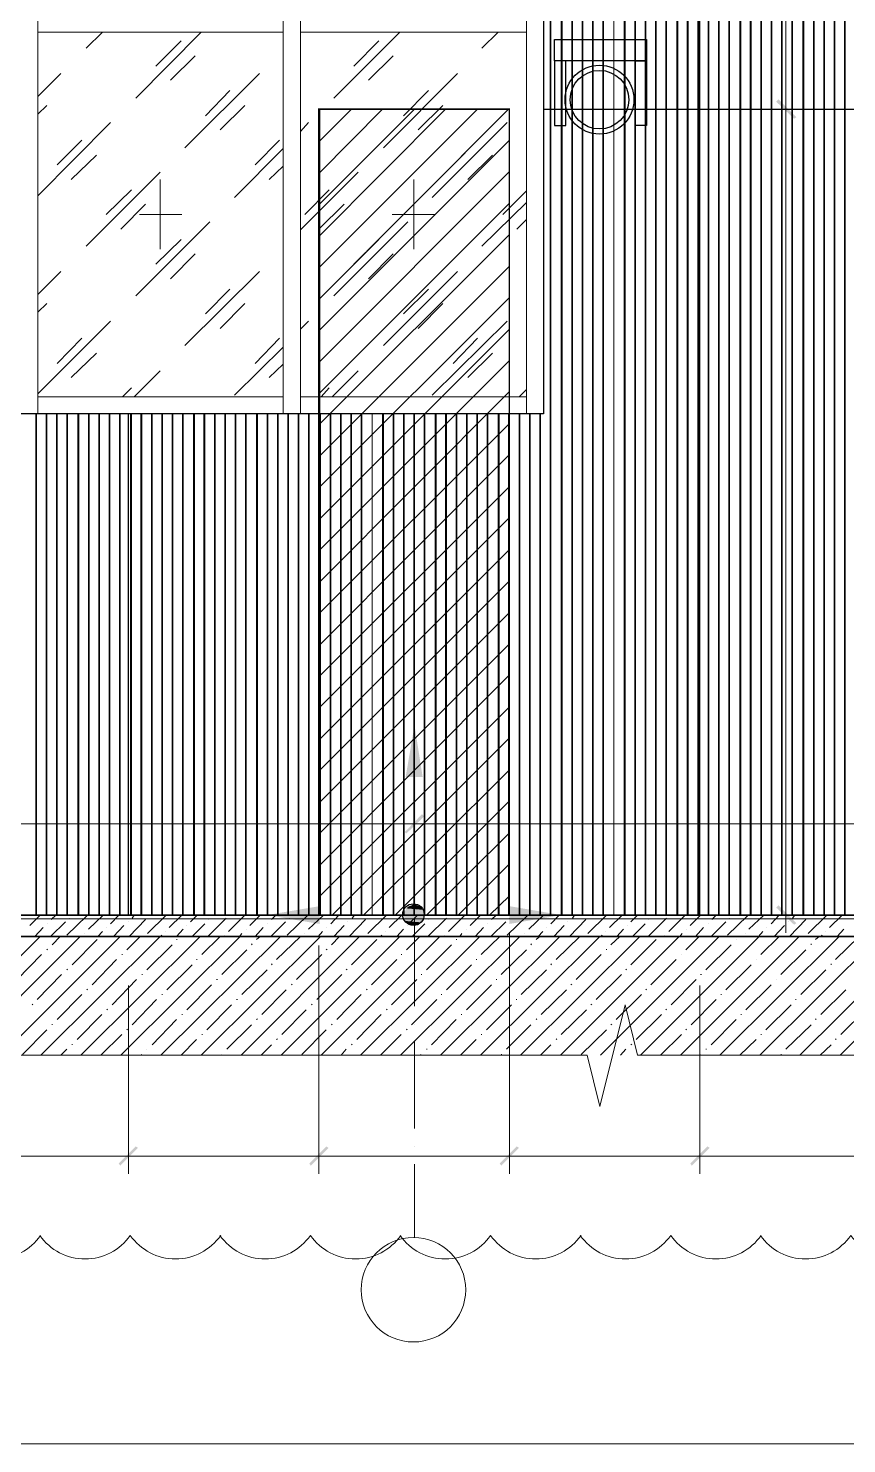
# Model space of a CAD drawing. Header units: millimetres. Extents: x -356862 to 418287, y 0 to 839748.
# Drawn here: x 377767 to 380157, y 758735 to 762868 of the extents above; entities that cross this region are included whole.
import ezdxf

# ---------------------------------------------------------------- set-up
doc = ezdxf.new("R2010")
doc.units = ezdxf.units.MM
doc.layers.add('PDF _Геометрия', color=7, linetype='Continuous', true_color=0xbababa)
doc.layers.add('PDF _Сплошная заливка', color=7, linetype='Continuous', true_color=0xf50000)

msp = doc.modelspace()

# ---------------------------------------------------------------- linework, layer by layer
at = {"layer": 'PDF _Геометрия', "color": 7, "lineweight": 18}
for points in [[(379979.9154, 762579.8779), (379979.9154, 764298.847)], [(379979.9154, 760226.579), (379979.9154, 762683.7955)], [(375396.7196, 760544.8264), (378945.0701, 760544.8264)], [(378843.3175, 760544.8264), (382391.668, 760544.8264)], [(379804.5546, 760278.5377), (380031.8742, 760278.5377)], [(378615.9979, 760189.7748), (378615.9979, 759522.9707), (378615.9979, 760072.8676)], [(378109.4, 759574.9295), (377451.2556, 759574.9295)], [(378665.7917, 759574.9295), (378007.6474, 759574.9295)], [(378564.0391, 759574.9295), (379222.1835, 759574.9295)], [(379120.4309, 759574.9295), (379778.5752, 759574.9295)], [(379676.8227, 759574.9295), (380334.967, 759574.9295)]]:
    msp.add_lwpolyline(points, dxfattribs=at)
at = {"layer": 'PDF _Геометрия', "color": 150, "lineweight": 30, "true_color": 0x0080ff}
for points in [[(382341.8742, 764249.0532), (382341.8742, 760278.5377), (375448.6783, 760278.5377), (375448.6783, 764249.0532)], [(379271.9773, 761742.0429), (376267.0288, 761742.0429), (376267.0288, 762908.9501), (379271.9773, 762908.9501)]]:
    msp.add_lwpolyline(points, close=True, dxfattribs=at)
at = {"layer": 'PDF _Геометрия', "color": 254, "lineweight": 5, "true_color": 0xdcdcdc}
for points in [[(379291.4618, 760278.5377), (379291.4618, 764249.0532)], [(379326.101, 760278.5377), (379326.101, 764249.0532)], [(379356.4103, 760278.5377), (379356.4103, 764249.0532)], [(379386.7196, 760278.5377), (379386.7196, 764249.0532)], [(379414.8639, 760278.5377), (379414.8639, 764249.0532)], [(379445.1732, 760278.5377), (379445.1732, 764249.0532)], [(379477.6474, 760278.5377), (379477.6474, 764249.0532)], [(379510.1216, 760278.5377), (379510.1216, 764249.0532)], [(379540.4309, 760278.5377), (379540.4309, 764249.0532)], [(379568.5752, 760278.5377), (379568.5752, 764249.0532)], [(379598.8845, 760278.5377), (379598.8845, 764249.0532)], [(379629.1938, 760278.5377), (379629.1938, 764249.0532)], [(379663.833, 760278.5377), (379663.833, 764249.0532)], [(379694.1422, 760278.5377), (379694.1422, 764249.0532)], [(379724.4515, 760278.5377), (379724.4515, 764249.0532)], [(379752.5959, 760278.5377), (379752.5959, 764249.0532)], [(379782.9051, 760278.5377), (379782.9051, 764249.0532)], [(379813.2144, 760278.5377), (379813.2144, 764249.0532)], [(379847.8536, 760278.5377), (379847.8536, 764249.0532)], [(379878.1629, 760278.5377), (379878.1629, 764249.0532)], [(379908.4721, 760278.5377), (379908.4721, 764249.0532)], [(379936.6165, 760278.5377), (379936.6165, 764249.0532)], [(379966.9257, 760278.5377), (379966.9257, 764249.0532)], [(379997.235, 760278.5377), (379997.235, 764249.0532)], [(380031.8742, 760278.5377), (380031.8742, 764249.0532)], [(380062.1835, 760278.5377), (380062.1835, 764249.0532)], [(380092.4928, 760278.5377), (380092.4928, 764249.0532)], [(380120.6371, 760278.5377), (380120.6371, 764249.0532)], [(380150.9464, 760278.5377), (380150.9464, 764249.0532)], [(377936.2041, 762809.3625), (377983.833, 762856.9913)], [(378081.2556, 762664.3109), (378271.7711, 762856.9913)], [(378659.2969, 762664.3109), (378851.9773, 762856.9913)], [(379092.2866, 762809.3625), (379139.9154, 762856.9913)], [(378139.7093, 762757.4037), (378213.3175, 762831.012)], [(378717.7505, 762757.4037), (378791.3587, 762831.012)], [(378183.0082, 762716.2697), (378254.4515, 762787.713)], [(378761.0495, 762716.2697), (378832.4928, 762787.713)], [(377795.4824, 762668.6408), (377862.5959, 762735.7542)], [(378224.1422, 762519.2594), (378442.802, 762735.7542)], [(378804.3484, 762519.2594), (379020.8433, 762735.7542)], [(378284.7608, 762612.3522), (378356.2041, 762685.9604)], [(378862.802, 762612.3522), (378936.4103, 762685.9604)], [(377795.4824, 762616.6821), (377821.4618, 762642.6614)], [(378328.0598, 762571.2181), (378399.5031, 762642.6614)], [(378906.101, 762571.2181), (378977.5443, 762642.6614)], [(377795.4824, 762378.5377), (378007.6474, 762592.8676)], [(378561.8742, 762566.8882), (378585.6886, 762592.8676)], [(378947.235, 762374.2078), (379165.8948, 762592.8676)], [(377851.7711, 762469.4656), (377923.2144, 762540.9089)], [(378429.8123, 762469.4656), (378501.2556, 762540.9089)], [(379007.8536, 762469.4656), (379079.2969, 762540.9089)], [(377892.9051, 762426.1666), (377966.5134, 762497.6099)], [(378369.1938, 762374.2078), (378512.0804, 762517.0944)], [(379051.1526, 762426.1666), (379122.5959, 762497.6099)], [(377936.2041, 762231.3212), (378152.6989, 762447.8161)], [(378470.9464, 762426.1666), (378512.0804, 762465.1357)], [(378561.8742, 762278.9501), (378730.7402, 762447.8161)], [(377994.6577, 762324.414), (378068.266, 762395.8573)], [(378152.6989, 762426.1666), (378152.6989, 762222.6614)], [(378574.8639, 762324.414), (378646.3072, 762395.8573)], [(378893.1113, 762426.1666), (378893.1113, 762222.6614)], [(379152.9051, 762324.414), (379222.1835, 762393.6924)], [(378037.9567, 762281.1151), (378109.4, 762354.7233)], [(378615.9979, 762281.1151), (378689.6062, 762354.7233)], [(379092.2866, 762231.3212), (379222.1835, 762359.0532)], [(378215.4824, 762324.414), (378092.0804, 762324.414)], [(378953.7299, 762324.414), (378830.3278, 762324.414)], [(378081.2556, 762086.2697), (378297.7505, 762302.7645)], [(378659.2969, 762086.2697), (378875.7917, 762302.7645)], [(379194.0391, 762281.1151), (379222.1835, 762309.2594)], [(378139.7093, 762179.3625), (378213.3175, 762250.8058)], [(378717.7505, 762179.3625), (378791.3587, 762250.8058)], [(378183.0082, 762136.0635), (378254.4515, 762209.6718)], [(378761.0495, 762136.0635), (378832.4928, 762209.6718)], [(377795.4824, 762090.5996), (377862.5959, 762157.713)], [(378224.1422, 761941.2181), (378442.802, 762157.713)], [(378804.3484, 761941.2181), (379020.8433, 762157.713)], [(378284.7608, 762034.3109), (378356.2041, 762105.7542)], [(378862.802, 762034.3109), (378936.4103, 762105.7542)], [(377795.4824, 762038.6408), (377821.4618, 762064.6202)], [(378328.0598, 761991.012), (378399.5031, 762064.6202)], [(378906.101, 761991.012), (378977.5443, 762064.6202)], [(377795.4824, 761800.4965), (378007.6474, 762012.6614)], [(378561.8742, 761988.847), (378585.6886, 762012.6614)], [(378947.235, 761796.1666), (379165.8948, 762012.6614)], [(377851.7711, 761889.2594), (377923.2144, 761962.8676)], [(378429.8123, 761889.2594), (378501.2556, 761962.8676)], [(379007.8536, 761889.2594), (379079.2969, 761962.8676)], [(377892.9051, 761848.1254), (377966.5134, 761919.5687)], [(378369.1938, 761796.1666), (378512.0804, 761936.8882)], [(379051.1526, 761848.1254), (379122.5959, 761919.5687)], [(378076.9257, 761791.8367), (378152.6989, 761867.6099)], [(378470.9464, 761848.1254), (378512.0804, 761887.0944)], [(378654.967, 761791.8367), (378730.7402, 761867.6099)], [(378042.2866, 761791.8367), (378068.266, 761817.8161)], [(378622.4928, 761791.8367), (378646.3072, 761817.8161)], [(379200.534, 761791.8367), (379222.1835, 761813.4862)], [(377791.1526, 760278.5377), (377791.1526, 761742.0429)], [(377819.2969, 760278.5377), (377819.2969, 761742.0429)], [(377849.6062, 760278.5377), (377849.6062, 761742.0429)], [(377879.9154, 760278.5377), (377879.9154, 761742.0429)], [(377914.5546, 760278.5377), (377914.5546, 761742.0429)], [(377944.8639, 760278.5377), (377944.8639, 761742.0429)], [(377975.1732, 760278.5377), (377975.1732, 761742.0429)], [(378003.3175, 760278.5377), (378003.3175, 761742.0429)], [(378033.6268, 760278.5377), (378033.6268, 761742.0429)], [(378068.266, 760278.5377), (378068.266, 761742.0429)], [(378098.5752, 760278.5377), (378098.5752, 761742.0429)], [(378128.8845, 760278.5377), (378128.8845, 761742.0429)], [(378157.0288, 760278.5377), (378157.0288, 761742.0429)], [(378187.3381, 760278.5377), (378187.3381, 761742.0429)], [(378217.6474, 760278.5377), (378217.6474, 761742.0429)], [(378252.2866, 760278.5377), (378252.2866, 761742.0429)], [(378282.5959, 760278.5377), (378282.5959, 761742.0429)], [(378312.9051, 760278.5377), (378312.9051, 761742.0429)], [(378341.0495, 760278.5377), (378341.0495, 761742.0429)], [(378371.3587, 760278.5377), (378371.3587, 761742.0429)], [(378401.668, 760278.5377), (378401.668, 761742.0429)], [(378436.3072, 760278.5377), (378436.3072, 761742.0429)], [(378466.6165, 760278.5377), (378466.6165, 761742.0429)], [(378496.9257, 760278.5377), (378496.9257, 761742.0429)], [(378525.0701, 760278.5377), (378525.0701, 761742.0429)], [(378555.3794, 760278.5377), (378555.3794, 761742.0429)], [(378585.6886, 760278.5377), (378585.6886, 761742.0429)], [(378620.3278, 760278.5377), (378620.3278, 761742.0429)], [(378650.6371, 760278.5377), (378650.6371, 761742.0429)], [(378680.9464, 760278.5377), (378680.9464, 761742.0429)], [(378709.0907, 760278.5377), (378709.0907, 761742.0429)], [(378739.4, 760278.5377), (378739.4, 761742.0429)], [(378771.8742, 760278.5377), (378771.8742, 761742.0429)], [(378804.3484, 760278.5377), (378804.3484, 761742.0429)], [(378834.6577, 760278.5377), (378834.6577, 761742.0429)], [(378862.802, 760278.5377), (378862.802, 761742.0429)], [(378893.1113, 760278.5377), (378893.1113, 761742.0429)], [(378923.4206, 760278.5377), (378923.4206, 761742.0429)], [(378958.0598, 760278.5377), (378958.0598, 761742.0429)], [(378988.369, 760278.5377), (378988.369, 761742.0429)], [(379018.6783, 760278.5377), (379018.6783, 761742.0429)], [(379046.8227, 760278.5377), (379046.8227, 761742.0429)], [(379077.1319, 760278.5377), (379077.1319, 761742.0429)], [(379107.4412, 760278.5377), (379107.4412, 761742.0429)], [(379142.0804, 760278.5377), (379142.0804, 761742.0429)], [(379172.3897, 760278.5377), (379172.3897, 761742.0429)], [(379202.6989, 760278.5377), (379202.6989, 761742.0429)], [(379230.8433, 760278.5377), (379230.8433, 761742.0429)], [(379261.1526, 760278.5377), (379261.1526, 761742.0429)]]:
    msp.add_lwpolyline(points, dxfattribs=at)
for points in [[(379293.6268, 764249.0532), (379293.6268, 760278.5377)], [(379323.9361, 764249.0532), (379323.9361, 760278.5377)], [(379354.2453, 764249.0532), (379354.2453, 760278.5377)], [(379384.5546, 764249.0532), (379384.5546, 760278.5377)], [(379417.0288, 764249.0532), (379417.0288, 760278.5377)], [(379447.3381, 764249.0532), (379447.3381, 760278.5377)], [(379477.6474, 764249.0532), (379477.6474, 760278.5377)], [(379507.9567, 764249.0532), (379507.9567, 760278.5377)], [(379538.266, 764249.0532), (379538.266, 760278.5377)], [(379570.7402, 764249.0532), (379570.7402, 760278.5377)], [(379601.0495, 764249.0532), (379601.0495, 760278.5377)], [(379631.3587, 764249.0532), (379631.3587, 760278.5377)], [(379661.668, 764249.0532), (379661.668, 760278.5377)], [(379691.9773, 764249.0532), (379691.9773, 760278.5377)], [(379722.2866, 764249.0532), (379722.2866, 760278.5377)], [(379754.7608, 764249.0532), (379754.7608, 760278.5377)], [(379785.0701, 764249.0532), (379785.0701, 760278.5377)], [(379815.3794, 764249.0532), (379815.3794, 760278.5377)], [(379845.6886, 764249.0532), (379845.6886, 760278.5377)], [(379875.9979, 764249.0532), (379875.9979, 760278.5377)], [(379906.3072, 764249.0532), (379906.3072, 760278.5377)], [(379938.7814, 764249.0532), (379938.7814, 760278.5377)], [(379969.0907, 764249.0532), (379969.0907, 760278.5377)], [(379999.4, 764249.0532), (379999.4, 760278.5377)], [(380029.7093, 764249.0532), (380029.7093, 760278.5377)], [(380060.0185, 764249.0532), (380060.0185, 760278.5377)], [(380090.3278, 764249.0532), (380090.3278, 760278.5377)], [(380122.802, 764249.0532), (380122.802, 760278.5377)], [(380153.1113, 764249.0532), (380153.1113, 760278.5377)], [(377788.9876, 761742.0429), (377788.9876, 760278.5377)], [(377821.4618, 761742.0429), (377821.4618, 760278.5377)], [(377851.7711, 761742.0429), (377851.7711, 760278.5377)], [(377882.0804, 761742.0429), (377882.0804, 760278.5377)], [(377912.3897, 761742.0429), (377912.3897, 760278.5377)], [(377942.6989, 761742.0429), (377942.6989, 760278.5377)], [(377973.0082, 761742.0429), (377973.0082, 760278.5377)], [(378005.4824, 761742.0429), (378005.4824, 760278.5377)], [(378035.7917, 761742.0429), (378035.7917, 760278.5377)], [(378066.101, 761742.0429), (378066.101, 760278.5377)], [(378096.4103, 761742.0429), (378096.4103, 760278.5377)], [(378126.7196, 761742.0429), (378126.7196, 760278.5377)], [(378159.1938, 761742.0429), (378159.1938, 760278.5377)], [(378189.5031, 761742.0429), (378189.5031, 760278.5377)], [(378219.8123, 761742.0429), (378219.8123, 760278.5377)], [(378250.1216, 761742.0429), (378250.1216, 760278.5377)], [(378280.4309, 761742.0429), (378280.4309, 760278.5377)], [(378310.7402, 761742.0429), (378310.7402, 760278.5377)], [(378343.2144, 761742.0429), (378343.2144, 760278.5377)], [(378373.5237, 761742.0429), (378373.5237, 760278.5377)], [(378403.833, 761742.0429), (378403.833, 760278.5377)], [(378434.1422, 761742.0429), (378434.1422, 760278.5377)], [(378464.4515, 761742.0429), (378464.4515, 760278.5377)], [(378494.7608, 761742.0429), (378494.7608, 760278.5377)], [(378527.235, 761742.0429), (378527.235, 760278.5377)], [(378557.5443, 761742.0429), (378557.5443, 760278.5377)], [(378587.8536, 761742.0429), (378587.8536, 760278.5377)], [(378618.1629, 761742.0429), (378618.1629, 760278.5377)], [(378648.4721, 761742.0429), (378648.4721, 760278.5377)], [(378678.7814, 761742.0429), (378678.7814, 760278.5377)], [(378711.2556, 761742.0429), (378711.2556, 760278.5377)], [(378741.5649, 761742.0429), (378741.5649, 760278.5377)], [(378771.8742, 761742.0429), (378771.8742, 760278.5377)], [(378802.1835, 761742.0429), (378802.1835, 760278.5377)], [(378832.4928, 761742.0429), (378832.4928, 760278.5377)], [(378864.967, 761742.0429), (378864.967, 760278.5377)], [(378895.2763, 761742.0429), (378895.2763, 760278.5377)], [(378925.5855, 761742.0429), (378925.5855, 760278.5377)], [(378955.8948, 761742.0429), (378955.8948, 760278.5377)], [(378986.2041, 761742.0429), (378986.2041, 760278.5377)], [(379016.5134, 761742.0429), (379016.5134, 760278.5377)], [(379048.9876, 761742.0429), (379048.9876, 760278.5377)], [(379079.2969, 761742.0429), (379079.2969, 760278.5377)], [(379109.6062, 761742.0429), (379109.6062, 760278.5377)], [(379139.9154, 761742.0429), (379139.9154, 760278.5377)], [(379170.2247, 761742.0429), (379170.2247, 760278.5377)], [(379200.534, 761742.0429), (379200.534, 760278.5377)], [(379233.0082, 761742.0429), (379233.0082, 760278.5377)], [(379263.3175, 761742.0429), (379263.3175, 760278.5377)]]:
    msp.add_lwpolyline(points, close=True, dxfattribs=at)
at = {"layer": 'PDF _Геометрия', "color": 150, "lineweight": 30, "true_color": 0x0080ff}
for points in [[(379728.7814, 760278.5377), (379728.7814, 764249.0532)], [(379271.9773, 762631.8367), (382341.8742, 762631.8367)], [(378059.6062, 760278.5377), (378059.6062, 761742.0429)], [(378895.2763, 760278.5377), (382341.8742, 760278.5377)]]:
    msp.add_lwpolyline(points, dxfattribs=at)
at = {"layer": 'PDF _Геометрия', "color": 7, "lineweight": 9}
for points in [[(377795.4824, 761742.0429), (377743.5237, 761742.0429), (377743.5237, 762908.9501), (377795.4824, 762908.9501)], [(377795.4824, 762856.9913), (377795.4824, 762908.9501), (378512.0804, 762908.9501), (378512.0804, 762856.9913)], [(378561.8742, 761742.0429), (378512.0804, 761742.0429), (378512.0804, 762908.9501), (378561.8742, 762908.9501)], [(378561.8742, 762856.9913), (378561.8742, 762908.9501), (379222.1835, 762908.9501), (379222.1835, 762856.9913)], [(379271.9773, 761742.0429), (379222.1835, 761742.0429), (379222.1835, 762908.9501), (379271.9773, 762908.9501)], [(377795.4824, 761742.0429), (377795.4824, 761791.8367), (378512.0804, 761791.8367), (378512.0804, 761742.0429)], [(378561.8742, 761742.0429), (378561.8742, 761791.8367), (379222.1835, 761791.8367), (379222.1835, 761742.0429)], [(374496.101, 760278.5377), (382270.4309, 760278.5377), (382270.4309, 760267.713), (374496.101, 760267.713)]]:
    msp.add_lwpolyline(points, close=True, dxfattribs=at)
at = {"layer": 'PDF _Геометрия', "color": 252, "lineweight": 25, "true_color": 0x989898}
for points in [[(379572.9051, 762772.5584), (379572.9051, 762584.2078), (379540.4309, 762584.2078), (379540.4309, 762772.5584), (379572.9051, 762772.5584), (379304.4515, 762772.5584), (379304.4515, 762835.3419), (379572.9051, 762835.3419)], [(379336.9257, 762772.5584), (379304.4515, 762772.5584), (379304.4515, 762584.2078), (379336.9257, 762584.2078)]]:
    msp.add_lwpolyline(points, close=True, dxfattribs=at)
at = {"layer": 'PDF _Геометрия', "color": 1, "lineweight": 0, "true_color": 0xf50000}
msp.add_lwpolyline([(378617.0804, 762631.8367, 6.4948, 6.4948, 0), (378617.0804, 760278.5377, 4.3299, 4.3299, 0), (379172.3897, 760278.5377, 4.3299, 4.3299, 0), (379172.3897, 762631.8367, 4.3299, 4.3299, 0)], format="xyseb", close=True, dxfattribs=at)
at = {"layer": 'PDF _Геометрия', "color": 1, "lineweight": 9, "true_color": 0xf50000}
for points in [[(379170.2247, 762631.8367), (378618.1629, 762077.6099)], [(379079.2969, 762631.8367), (378618.1629, 762170.7027)], [(378986.2041, 762631.8367), (378618.1629, 762261.6305)], [(378895.2763, 762631.8367), (378618.1629, 762354.7233)], [(378802.1835, 762631.8367), (378618.1629, 762445.6511)], [(378711.2556, 762631.8367), (378618.1629, 762538.7439)], [(378620.3278, 762631.8367), (378618.1629, 762629.6718)], [(379172.3897, 762540.9089), (378618.1629, 761986.6821)], [(379172.3897, 762449.981), (378618.1629, 761893.5893)], [(379172.3897, 762356.8882), (378618.1629, 761802.6614)], [(379172.3897, 762265.9604), (378618.1629, 761711.7336)], [(379172.3897, 762172.8676), (378618.1629, 761618.6408)], [(379172.3897, 762081.9398), (378618.1629, 761527.713)], [(379172.3897, 761988.847), (378618.1629, 761434.6202)], [(379172.3897, 761897.9192), (378618.1629, 761343.6924)], [(379172.3897, 761806.9913), (378618.1629, 761250.5996)], [(379172.3897, 761713.8986), (378618.1629, 761159.6718)], [(379172.3897, 761622.9707), (378618.1629, 761066.579)], [(379172.3897, 761529.8779), (378618.1629, 760975.6511)], [(379172.3897, 761438.9501), (378618.1629, 760884.7233)], [(379172.3897, 761345.8573), (378618.1629, 760791.6305)], [(379172.3897, 761254.9295), (378618.1629, 760700.7027)], [(379172.3897, 761161.8367), (378618.1629, 760607.6099)], [(379172.3897, 761070.9089), (378618.1629, 760516.6821)], [(379172.3897, 760979.981), (378618.1629, 760423.5893)], [(379172.3897, 760886.8882), (378618.1629, 760332.6614)], [(379172.3897, 760795.9604), (378654.967, 760278.5377)], [(379172.3897, 760702.8676), (378745.8948, 760278.5377)], [(379172.3897, 760611.9398), (378838.9876, 760278.5377)], [(379172.3897, 760518.847), (378929.9154, 760278.5377)], [(379172.3897, 760427.9192), (379023.0082, 760278.5377)], [(379172.3897, 760334.8264), (379113.9361, 760278.5377)]]:
    msp.add_lwpolyline(points, dxfattribs=at)
at = {"layer": 'PDF _Геометрия', "color": 150, "lineweight": 18, "true_color": 0x0080ff}
for points in [[(378615.9979, 760278.5377), (378615.9979, 761742.0429)], [(379172.3897, 760278.5377), (379172.3897, 761742.0429)]]:
    msp.add_lwpolyline(points, dxfattribs=at)
at = {"layer": 'PDF _Геометрия', "color": 251, "lineweight": 20, "true_color": 0x545454}
msp.add_lwpolyline([(377407.9567, 761716.0635), (377407.9567, 761690.0841), (377403.6268, 758734.9295), (377498.8845, 758734.9295), (381540.8433, 758734.9295)], dxfattribs=at)
at = {"layer": 'PDF _Геометрия', "color": 7, "lineweight": 18}
for points in [[(378895.2763, 760594.6202), (378895.2763, 760328.3315)], [(379172.3897, 759522.9707), (379172.3897, 760228.7439)], [(378059.6062, 759522.9707), (378059.6062, 760072.8676)], [(379728.7814, 759522.9707), (379728.7814, 760072.8676)]]:
    msp.add_lwpolyline(points, close=True, dxfattribs=at)
at = {"layer": 'PDF _Геометрия', "color": 7, "lineweight": 9}
for points in [[(378895.2763, 760369.4656), (378895.2763, 760585.9604)], [(378895.2763, 760319.6718), (378895.2763, 760319.6718)], [(380735.4824, 760278.5377), (375520.1216, 760278.5377), (372963.3175, 760278.5377), (372502.1835, 760278.5377), (372963.3175, 760278.5377), (372502.1835, 760278.5377), (372963.3175, 760278.5377), (372502.1835, 760278.5377), (372963.3175, 760278.5377), (381553.833, 760278.5377)], [(378895.2763, 760012.2491), (378895.2763, 760267.713)], [(378895.2763, 759960.2903), (378895.2763, 759960.2903)], [(378895.2763, 759655.0326), (378895.2763, 759910.4965)], [(378895.2763, 759603.0738), (378895.2763, 759603.0738)], [(378895.2763, 759336.7852), (378895.2763, 759551.1151)]]:
    msp.add_lwpolyline(points, dxfattribs=at)
at = {"layer": 'PDF _Геометрия', "color": 7, "lineweight": 30}
for points in [[(372502.1835, 760278.5377), (387005.1732, 760278.5377), (386310.2247, 760278.5377), (386310.2247, 760196.2697), (387005.1732, 760196.2697), (386258.266, 760196.2697), (386258.266, 759951.6305)], [(386002.802, 760124.8264), (382270.4309, 760124.8264), (382270.4309, 760064.2078), (386258.266, 760064.2078), (382270.4309, 760064.2078), (382270.4309, 759869.3625), (382270.4309, 760215.7542), (374496.101, 760215.7542), (374496.101, 759869.3625), (374496.101, 760064.2078), (372502.1835, 760064.2078), (372502.1835, 759869.3625)]]:
    msp.add_lwpolyline(points, dxfattribs=at)
msp.add_lwpolyline([(382270.4309, 760278.5377), (374496.101, 760278.5377), (374496.101, 760215.7542), (382270.4309, 760215.7542)], close=True, dxfattribs=at)
at = {"layer": 'PDF _Геометрия', "lineweight": 9}
for points in [[(377771.668, 760248.2285), (377801.9773, 760278.5377)], [(377823.6268, 760252.5584), (377823.6268, 760252.5584)], [(377832.2866, 760215.7542), (377875.5855, 760259.0532)], [(377834.4515, 760265.548), (377847.4412, 760278.5377)], [(377879.9154, 760220.0841), (377938.369, 760276.3728)], [(377886.4103, 760269.8779), (377886.4103, 760269.8779)], [(377942.6989, 760237.4037), (377985.9979, 760278.5377)], [(378007.6474, 760252.5584), (378031.4618, 760278.5377)], [(378016.3072, 760215.7542), (378046.6165, 760248.2285)], [(378059.6062, 760259.0532), (378059.6062, 760259.0532)], [(378061.7711, 760215.7542), (378109.4, 760265.548)], [(378070.4309, 760269.8779), (378076.9257, 760278.5377)], [(378115.8948, 760224.414), (378170.0185, 760278.5377)], [(378122.3897, 760276.3728), (378122.3897, 760276.3728)], [(378178.6783, 760241.7336), (378215.4824, 760278.5377)], [(378230.6371, 760248.2285), (378230.6371, 760248.2285)], [(378241.4618, 760259.0532), (378260.9464, 760278.5377)], [(378245.7917, 760215.7542), (378282.5959, 760252.5584)], [(378291.2556, 760215.7542), (378345.3794, 760269.8779)], [(378293.4206, 760265.548), (378293.4206, 760265.548)], [(378306.4103, 760276.3728), (378306.4103, 760278.5377)], [(378351.8742, 760230.9089), (378399.5031, 760278.5377)], [(378414.6577, 760248.2285), (378444.967, 760278.5377)], [(378466.6165, 760252.5584), (378466.6165, 760252.5584)], [(378475.2763, 760215.7542), (378518.5752, 760259.0532)], [(378477.4412, 760265.548), (378490.4309, 760278.5377)], [(378522.9051, 760220.0841), (378581.3587, 760276.3728)], [(378529.4, 760269.8779), (378529.4, 760269.8779)], [(378585.6886, 760237.4037), (378628.9876, 760278.5377)], [(378650.6371, 760252.5584), (378674.4515, 760278.5377)], [(378659.2969, 760215.7542), (378689.6062, 760248.2285)], [(378700.4309, 760259.0532), (378700.4309, 760259.0532)], [(378704.7608, 760215.7542), (378752.3897, 760265.548)], [(378713.4206, 760269.8779), (378719.9154, 760278.5377)], [(378758.8845, 760224.414), (378813.0082, 760278.5377)], [(378765.3794, 760276.3728), (378765.3794, 760276.3728)], [(378821.668, 760241.7336), (378858.4721, 760278.5377)], [(378873.6268, 760248.2285), (378873.6268, 760248.2285)], [(378884.4515, 760259.0532), (378903.9361, 760278.5377)], [(378888.7814, 760215.7542), (378925.5855, 760252.5584)], [(378934.2453, 760215.7542), (378988.369, 760269.8779)], [(378936.4103, 760265.548), (378936.4103, 760265.548)], [(378949.4, 760276.3728), (378949.4, 760278.5377)], [(378994.8639, 760230.9089), (379042.4928, 760278.5377)], [(379057.6474, 760248.2285), (379087.9567, 760278.5377)], [(379109.6062, 760252.5584), (379109.6062, 760252.5584)], [(379118.266, 760215.7542), (379161.5649, 760259.0532)], [(379120.4309, 760265.548), (379133.4206, 760278.5377)], [(379165.8948, 760220.0841), (379224.3484, 760276.3728)], [(379172.3897, 760269.8779), (379172.3897, 760269.8779)], [(379228.6783, 760237.4037), (379271.9773, 760278.5377)], [(379293.6268, 760252.5584), (379317.4412, 760278.5377)], [(379302.2866, 760215.7542), (379332.5959, 760248.2285)], [(379343.4206, 760259.0532), (379343.4206, 760259.0532)], [(379347.7505, 760215.7542), (379395.3794, 760265.548)], [(379356.4103, 760269.8779), (379362.9051, 760278.5377)], [(379401.8742, 760224.414), (379455.9979, 760278.5377)], [(379408.369, 760276.3728), (379408.369, 760276.3728)], [(379464.6577, 760241.7336), (379501.4618, 760278.5377)], [(379516.6165, 760248.2285), (379516.6165, 760248.2285)], [(379527.4412, 760259.0532), (379546.9257, 760278.5377)], [(379531.7711, 760215.7542), (379568.5752, 760252.5584)], [(379577.235, 760215.7542), (379631.3587, 760269.8779)], [(379579.4, 760265.548), (379579.4, 760265.548)], [(379592.3897, 760276.3728), (379592.3897, 760278.5377)], [(379637.8536, 760230.9089), (379685.4824, 760278.5377)], [(379700.6371, 760248.2285), (379730.9464, 760278.5377)], [(379752.5959, 760252.5584), (379752.5959, 760252.5584)], [(379761.2556, 760215.7542), (379804.5546, 760259.0532)], [(379763.4206, 760265.548), (379776.4103, 760278.5377)], [(379808.8845, 760220.0841), (379867.3381, 760276.3728)], [(379815.3794, 760269.8779), (379815.3794, 760269.8779)], [(379871.668, 760237.4037), (379914.967, 760278.5377)], [(379936.6165, 760252.5584), (379960.4309, 760278.5377)], [(379945.2763, 760215.7542), (379975.5855, 760248.2285)], [(379986.4103, 760259.0532), (379986.4103, 760259.0532)], [(379990.7402, 760215.7542), (380038.369, 760265.548)], [(379999.4, 760269.8779), (380005.8948, 760278.5377)], [(380044.8639, 760224.414), (380098.9876, 760278.5377)], [(380051.3587, 760276.3728), (380051.3587, 760276.3728)], [(380107.6474, 760241.7336), (380144.4515, 760278.5377)], [(377786.8227, 760215.7542), (377810.6371, 760241.7336)], [(377931.8742, 760224.414), (377931.8742, 760224.414)], [(377970.8433, 760215.7542), (377983.833, 760230.9089)], [(377994.6577, 760241.7336), (377994.6577, 760241.7336)], [(378152.6989, 760215.7542), (378157.0288, 760220.0841)], [(378167.8536, 760230.9089), (378167.8536, 760230.9089)], [(378200.3278, 760215.7542), (378219.8123, 760237.4037)], [(378338.8845, 760220.0841), (378338.8845, 760220.0841)], [(378384.3484, 760215.7542), (378390.8433, 760224.414)], [(378403.833, 760237.4037), (378403.833, 760237.4037)], [(378429.8123, 760215.7542), (378453.6268, 760241.7336)], [(378574.8639, 760224.414), (378574.8639, 760224.414)], [(378613.833, 760215.7542), (378626.8227, 760230.9089)], [(378637.6474, 760241.7336), (378637.6474, 760241.7336)], [(378795.6886, 760215.7542), (378800.0185, 760220.0841)], [(378810.8433, 760230.9089), (378810.8433, 760230.9089)], [(378843.3175, 760215.7542), (378862.802, 760237.4037)], [(378981.8742, 760220.0841), (378981.8742, 760220.0841)], [(379027.3381, 760215.7542), (379033.833, 760224.414)], [(379046.8227, 760237.4037), (379046.8227, 760237.4037)], [(379072.802, 760215.7542), (379096.6165, 760241.7336)], [(379217.8536, 760224.414), (379217.8536, 760224.414)], [(379256.8227, 760215.7542), (379269.8123, 760230.9089)], [(379280.6371, 760241.7336), (379280.6371, 760241.7336)], [(379438.6783, 760215.7542), (379443.0082, 760220.0841)], [(379453.833, 760230.9089), (379453.833, 760230.9089)], [(379486.3072, 760215.7542), (379505.7917, 760237.4037)], [(379624.8639, 760220.0841), (379624.8639, 760220.0841)], [(379670.3278, 760215.7542), (379676.8227, 760224.414)], [(379689.8123, 760237.4037), (379689.8123, 760237.4037)], [(379715.7917, 760215.7542), (379739.6062, 760241.7336)], [(379860.8433, 760224.414), (379860.8433, 760224.414)], [(379899.8123, 760215.7542), (379912.802, 760230.9089)], [(379923.6268, 760241.7336), (379923.6268, 760241.7336)], [(380081.668, 760215.7542), (380085.9979, 760220.0841)], [(380096.8227, 760230.9089), (380096.8227, 760230.9089)], [(380129.2969, 760215.7542), (380148.7814, 760237.4037)]]:
    msp.add_lwpolyline(points, dxfattribs=at)
at = {"layer": 'PDF _Геометрия', "color": 8, "lineweight": 9, "true_color": 0x808080}
for points in [[(377455.5855, 759869.3625), (377801.9773, 760215.7542)], [(377572.4928, 759869.3625), (377918.8845, 760215.7542)], [(377689.4, 759869.3625), (378035.7917, 760215.7542)], [(377804.1422, 759869.3625), (378152.6989, 760215.7542)], [(377836.6165, 760191.9398), (377860.4309, 760215.7542)], [(377895.0701, 760133.4862), (377968.6783, 760207.0944)], [(377921.0495, 759869.3625), (378269.6062, 760215.7542)], [(378037.9567, 759869.3625), (378386.5134, 760215.7542)], [(378055.2763, 760176.7852), (378094.2453, 760215.7542)], [(378154.8639, 759869.3625), (378503.4206, 760215.7542)], [(378200.3278, 760207.0944), (378202.4928, 760207.0944)], [(378271.7711, 759869.3625), (378620.3278, 760215.7542)], [(378273.9361, 760163.7955), (378328.0598, 760215.7542)], [(378388.6783, 759869.3625), (378735.0701, 760215.7542)], [(378434.1422, 760207.0944), (378444.967, 760215.7542)], [(378492.5959, 760148.6408), (378561.8742, 760215.7542)], [(378505.5855, 759869.3625), (378851.9773, 760215.7542)], [(378622.4928, 759869.3625), (378968.8845, 760215.7542)], [(378652.802, 760191.9398), (378676.6165, 760215.7542)], [(378711.2556, 760133.4862), (378784.8639, 760207.0944)], [(378737.235, 759869.3625), (379085.7917, 760215.7542)], [(378854.1422, 759869.3625), (379202.6989, 760215.7542)], [(378871.4618, 760176.7852), (378910.4309, 760215.7542)], [(378971.0495, 759869.3625), (379319.6062, 760215.7542)], [(379016.5134, 760207.0944), (379018.6783, 760207.0944)], [(379087.9567, 759869.3625), (379436.5134, 760215.7542)], [(379090.1216, 760163.7955), (379144.2453, 760215.7542)], [(379204.8639, 759869.3625), (379553.4206, 760215.7542)], [(379250.3278, 760207.0944), (379261.1526, 760215.7542)], [(379308.7814, 760148.6408), (379378.0598, 760215.7542)], [(379321.7711, 759869.3625), (379668.1629, 760215.7542)], [(379438.6783, 759869.3625), (379785.0701, 760215.7542)], [(379468.9876, 760191.9398), (379494.967, 760215.7542)], [(379527.4412, 760133.4862), (379601.0495, 760207.0944)], [(379555.5855, 759869.3625), (379901.9773, 760215.7542)], [(379672.4928, 759869.3625), (380018.8845, 760215.7542)], [(379687.6474, 760176.7852), (379726.6165, 760215.7542)], [(379787.235, 759869.3625), (380135.7917, 760215.7542)], [(379834.8639, 760207.0944), (379834.8639, 760207.0944)], [(379904.1422, 759869.3625), (380252.6989, 760215.7542)], [(379906.3072, 760163.7955), (379960.4309, 760215.7542)], [(380021.0495, 759869.3625), (380369.6062, 760215.7542)], [(380066.5134, 760207.0944), (380077.3381, 760215.7542)], [(380124.967, 760148.6408), (380194.2453, 760215.7542)], [(380137.9567, 759869.3625), (380486.5134, 760215.7542)], [(377734.8639, 760090.1872), (377806.3072, 760163.7955)], [(377821.4618, 760176.7852), (377823.6268, 760178.9501)], [(378040.1216, 760163.7955), (378042.2866, 760163.7955)], [(378113.7299, 760118.3315), (378187.3381, 760191.9398)], [(378332.3897, 760105.3419), (378405.9979, 760176.7852)], [(378418.9876, 760191.9398), (378421.1526, 760194.1047)], [(378551.0495, 760090.1872), (378624.6577, 760163.7955)], [(378637.6474, 760176.7852), (378639.8123, 760178.9501)], [(378856.3072, 760163.7955), (378858.4721, 760163.7955)], [(378929.9154, 760118.3315), (379003.5237, 760191.9398)], [(379148.5752, 760105.3419), (379222.1835, 760176.7852)], [(379235.1732, 760191.9398), (379237.3381, 760194.1047)], [(379367.235, 760090.1872), (379440.8433, 760163.7955)], [(379455.9979, 760176.7852), (379455.9979, 760178.9501)], [(379674.6577, 760163.7955), (379674.6577, 760163.7955)], [(379746.101, 760118.3315), (379819.7093, 760191.9398)], [(379964.7608, 760105.3419), (380038.369, 760176.7852)], [(380053.5237, 760191.9398), (380053.5237, 760194.1047)], [(377953.5237, 760075.0326), (378024.967, 760148.6408)], [(378172.1835, 760059.8779), (378245.7917, 760133.4862)], [(378258.7814, 760148.6408), (378260.9464, 760148.6408)], [(378477.4412, 760133.4862), (378479.6062, 760135.6511)], [(378769.7093, 760075.0326), (378843.3175, 760148.6408)], [(378988.369, 760059.8779), (379061.9773, 760133.4862)], [(379074.967, 760148.6408), (379077.1319, 760148.6408)], [(379293.6268, 760133.4862), (379295.7917, 760135.6511)], [(379585.8948, 760075.0326), (379659.5031, 760148.6408)], [(379804.5546, 760059.8779), (379878.1629, 760133.4862)], [(379893.3175, 760148.6408), (379893.3175, 760148.6408)], [(380111.9773, 760133.4862), (380111.9773, 760135.6511)], [(377793.3175, 760031.7336), (377864.7608, 760105.3419)], [(377879.9154, 760118.3315), (377882.0804, 760120.4965)], [(378011.9773, 760016.579), (378083.4206, 760090.1872)], [(378098.5752, 760105.3419), (378100.7402, 760105.3419)], [(378317.235, 760090.1872), (378319.4, 760090.1872)], [(378390.8433, 760046.8882), (378464.4515, 760118.3315)], [(378609.5031, 760031.7336), (378683.1113, 760105.3419)], [(378696.101, 760118.3315), (378698.266, 760120.4965)], [(378828.1629, 760016.579), (378901.7711, 760090.1872)], [(378914.7608, 760105.3419), (378916.9257, 760105.3419)], [(379133.4206, 760090.1872), (379135.5855, 760090.1872)], [(379207.0288, 760046.8882), (379280.6371, 760118.3315)], [(379425.6886, 760031.7336), (379499.2969, 760105.3419)], [(379512.2866, 760118.3315), (379514.4515, 760120.4965)], [(379644.3484, 760016.579), (379717.9567, 760090.1872)], [(379730.9464, 760105.3419), (379733.1113, 760105.3419)], [(379951.7711, 760090.1872), (379951.7711, 760090.1872)], [(380023.2144, 760046.8882), (380096.8227, 760118.3315)], [(377851.7711, 759973.28), (377923.2144, 760046.8882)], [(377938.369, 760059.8779), (377940.534, 760062.0429)], [(378157.0288, 760046.8882), (378159.1938, 760046.8882)], [(378230.6371, 760001.4243), (378302.0804, 760075.0326)], [(378449.2969, 759988.4346), (378520.7402, 760059.8779)], [(378535.8948, 760075.0326), (378538.0598, 760077.1975)], [(378667.9567, 759973.28), (378739.4, 760046.8882)], [(378754.5546, 760059.8779), (378756.7196, 760062.0429)], [(378973.2144, 760046.8882), (378975.3794, 760046.8882)], [(379046.8227, 760001.4243), (379120.4309, 760075.0326)], [(379265.4824, 759988.4346), (379339.0907, 760059.8779)], [(379352.0804, 760075.0326), (379354.2453, 760077.1975)], [(379484.1422, 759973.28), (379557.7505, 760046.8882)], [(379570.7402, 760059.8779), (379572.9051, 760062.0429)], [(379789.4, 760046.8882), (379791.5649, 760046.8882)], [(379863.0082, 760001.4243), (379936.6165, 760075.0326)], [(380081.668, 759988.4346), (380155.2763, 760059.8779)], [(377778.1629, 760016.579), (377780.3278, 760018.7439)], [(377996.8227, 760001.4243), (377998.9876, 760003.5893)], [(378070.4309, 759958.1254), (378141.8742, 760031.7336)], [(378289.0907, 759942.9707), (378360.534, 760016.579)], [(378375.6886, 760031.7336), (378377.8536, 760031.7336)], [(378507.7505, 759929.981), (378579.1938, 760001.4243)], [(378594.3484, 760016.579), (378596.5134, 760018.7439)], [(378813.0082, 760001.4243), (378815.1732, 760003.5893)], [(378886.6165, 759958.1254), (378960.2247, 760031.7336)], [(379105.2763, 759942.9707), (379178.8845, 760016.579)], [(379191.8742, 760031.7336), (379194.0391, 760031.7336)], [(379323.9361, 759929.981), (379397.5443, 760001.4243)], [(379410.534, 760016.579), (379412.6989, 760018.7439)], [(379629.1938, 760001.4243), (379631.3587, 760003.5893)], [(379702.802, 759958.1254), (379776.4103, 760031.7336)], [(379921.4618, 759942.9707), (379995.0701, 760016.579)], [(380008.0598, 760031.7336), (380010.2247, 760031.7336)], [(380140.1216, 759929.981), (380213.7299, 760001.4243)], [(377836.6165, 759958.1254), (377836.6165, 759960.2903)], [(377910.2247, 759914.8264), (377981.668, 759988.4346)], [(378128.8845, 759899.6718), (378200.3278, 759973.28)], [(378215.4824, 759988.4346), (378217.6474, 759988.4346)], [(378347.5443, 759886.6821), (378418.9876, 759958.1254)], [(378434.1422, 759973.28), (378436.3072, 759975.445)], [(378652.802, 759958.1254), (378654.967, 759960.2903)], [(378726.4103, 759914.8264), (378797.8536, 759988.4346)], [(378945.0701, 759899.6718), (379016.5134, 759973.28)], [(379031.668, 759988.4346), (379033.833, 759988.4346)], [(379163.7299, 759886.6821), (379235.1732, 759958.1254)], [(379250.3278, 759973.28), (379252.4928, 759975.445)], [(379468.9876, 759958.1254), (379471.1526, 759960.2903)], [(379542.5959, 759914.8264), (379616.2041, 759988.4346)], [(379761.2556, 759899.6718), (379834.8639, 759973.28)], [(379847.8536, 759988.4346), (379850.0185, 759988.4346)], [(379979.9154, 759886.6821), (380053.5237, 759958.1254)], [(380066.5134, 759973.28), (380068.6783, 759975.445)], [(377750.0185, 759871.5274), (377821.4618, 759942.9707)], [(377979.5031, 759869.3625), (378040.1216, 759929.981)], [(378055.2763, 759942.9707), (378057.4412, 759945.1357)], [(378213.3175, 759869.3625), (378258.7814, 759914.8264)], [(378273.9361, 759929.981), (378276.101, 759929.981)], [(378492.5959, 759914.8264), (378494.7608, 759916.9913)], [(378566.2041, 759871.5274), (378637.6474, 759942.9707)], [(378795.6886, 759869.3625), (378856.3072, 759929.981)], [(378871.4618, 759942.9707), (378873.6268, 759945.1357)], [(379029.5031, 759869.3625), (379074.967, 759914.8264)], [(379090.1216, 759929.981), (379092.2866, 759929.981)], [(379308.7814, 759914.8264), (379310.9464, 759916.9913)], [(379382.3897, 759871.5274), (379455.9979, 759942.9707)], [(379614.0391, 759869.3625), (379674.6577, 759929.981)], [(379687.6474, 759942.9707), (379689.8123, 759945.1357)], [(379845.6886, 759869.3625), (379893.3175, 759914.8264)], [(379906.3072, 759929.981), (379908.4721, 759929.981)], [(380124.967, 759914.8264), (380127.1319, 759916.9913)], [(377862.5959, 759869.3625), (377879.9154, 759886.6821)], [(377895.0701, 759899.6718), (377895.0701, 759901.8367)], [(378113.7299, 759886.6821), (378113.7299, 759886.6821)], [(378447.1319, 759869.3625), (378477.4412, 759899.6718)], [(378680.9464, 759869.3625), (378696.101, 759886.6821)], [(378711.2556, 759899.6718), (378713.4206, 759901.8367)], [(378929.9154, 759886.6821), (378932.0804, 759886.6821)], [(379263.3175, 759869.3625), (379293.6268, 759899.6718)], [(379497.1319, 759869.3625), (379512.2866, 759886.6821)], [(379527.4412, 759899.6718), (379529.6062, 759901.8367)], [(379746.101, 759886.6821), (379748.266, 759886.6821)], [(380079.5031, 759869.3625), (380111.9773, 759899.6718)], [(378096.4103, 759869.3625), (378098.5752, 759871.5274)], [(378332.3897, 759871.5274), (378332.3897, 759871.5274)], [(378912.5959, 759869.3625), (378914.7608, 759871.5274)], [(379148.5752, 759871.5274), (379150.7402, 759871.5274)], [(379728.7814, 759869.3625), (379730.9464, 759871.5274)], [(379964.7608, 759871.5274), (379966.9257, 759871.5274)]]:
    msp.add_lwpolyline(points, dxfattribs=at)
at = {"layer": 'PDF _Геометрия', "color": 7, "lineweight": 5}
msp.add_lwpolyline([(387093.9361, 759869.3625), (387005.1732, 759869.3625), (379546.9257, 759869.3625), (379510.1216, 760016.579), (379436.5134, 759719.981), (379399.7093, 759869.3625), (371939.2969, 759869.3625), (371850.534, 759869.3625)], dxfattribs=at)
at = {"layer": 'PDF _Геометрия', "color": 1, "lineweight": 20}
for points in [[(377800.9167, 759343.1466, 0.520539955), (378065.1487, 759343.1466, 0.520539955), (378329.2834, 759343.1466)], [(378327.0201, 759343.1466, 0.520539955), (378591.2521, 759343.1466, 0.520539955), (378855.3868, 759343.1466)], [(378853.1246, 759343.1466, 0.520539955), (379117.3566, 759343.1466, 0.520539955), (379381.4902, 759343.1466)], [(379379.228, 759343.1466, 0.520539955), (379643.46, 759343.1466, 0.520539955), (379907.5947, 759343.1466)], [(379905.3324, 759343.1466, 0.520539955), (380169.5645, 759343.1466, 0.520539955), (380433.6981, 759343.1466)]]:
    msp.add_lwpolyline(points, format="xyb", dxfattribs=at)
at = {"layer": 'PDF _Геометрия', "color": 252, "lineweight": 25, "true_color": 0x989898}
for centre, radius in [((379435.5674, 762659.4029), 100.6701), ((379435.5675, 762659.4029), 85.5155)]:
    msp.add_circle(centre, radius, dxfattribs=at)
at = {"layer": 'PDF _Геометрия', "color": 1, "lineweight": 30, "true_color": 0xfa0000}
msp.add_circle((378892.1434, 760280.0276), 31.3917, dxfattribs=at)
at = {"layer": 'PDF _Геометрия', "color": 7, "lineweight": 20}
msp.add_circle((378892.1434, 759184.5197), 152.6288, dxfattribs=at)
at = {"layer": 'PDF _Геометрия', "color": 1, "lineweight": 20}
msp.add_arc((377671.0629, 759435.6637), 161.2887, 215.002443, 324.997557, dxfattribs=at)
at = {"layer": 'PDF _Сплошная заливка', "color": 7, "transparency": 33554559}
for points in [[(380010.2247, 762608.0223), (379951.7711, 762653.4862), (379958.266, 762659.981)], [(379958.266, 762659.981), (379951.7711, 762653.4862), (380010.2247, 762608.0223)], [(380003.7299, 762603.6924), (380010.2247, 762608.0223), (379951.7711, 762653.4862)], [(379951.7711, 762653.4862), (380010.2247, 762608.0223), (380003.7299, 762603.6924)], [(378867.1319, 760521.012), (378871.4618, 760516.6821), (378916.9257, 760572.9707)], [(378916.9257, 760572.9707), (378871.4618, 760516.6821), (378867.1319, 760521.012)], [(378871.4618, 760516.6821), (378916.9257, 760572.9707), (378923.4206, 760566.4759)], [(378923.4206, 760566.4759), (378916.9257, 760572.9707), (378871.4618, 760516.6821)], [(379958.266, 760306.6821), (379951.7711, 760300.1872), (380010.2247, 760254.7233)], [(379951.7711, 760300.1872), (380010.2247, 760254.7233), (380003.7299, 760250.3934)], [(378081.2556, 759603.0738), (378035.7917, 759546.7852), (378031.4618, 759553.28)], [(378031.4618, 759553.28), (378035.7917, 759546.7852), (378081.2556, 759603.0738)], [(378087.7505, 759598.7439), (378081.2556, 759603.0738), (378035.7917, 759546.7852)], [(378035.7917, 759546.7852), (378081.2556, 759603.0738), (378087.7505, 759598.7439)], [(378637.6474, 759603.0738), (378592.1835, 759546.7852), (378587.8536, 759553.28)], [(378587.8536, 759553.28), (378592.1835, 759546.7852), (378637.6474, 759603.0738)], [(378644.1422, 759598.7439), (378637.6474, 759603.0738), (378592.1835, 759546.7852)], [(378592.1835, 759546.7852), (378637.6474, 759603.0738), (378644.1422, 759598.7439)], [(379144.2453, 759553.28), (379148.5752, 759546.7852), (379194.0391, 759603.0738)], [(379194.0391, 759603.0738), (379148.5752, 759546.7852), (379144.2453, 759553.28)], [(379148.5752, 759546.7852), (379194.0391, 759603.0738), (379200.534, 759598.7439)], [(379200.534, 759598.7439), (379194.0391, 759603.0738), (379148.5752, 759546.7852)], [(379700.6371, 759553.28), (379704.967, 759546.7852), (379750.4309, 759603.0738)], [(379750.4309, 759603.0738), (379704.967, 759546.7852), (379700.6371, 759553.28)], [(379704.967, 759546.7852), (379750.4309, 759603.0738), (379756.9257, 759598.7439)], [(379756.9257, 759598.7439), (379750.4309, 759603.0738), (379704.967, 759546.7852)]]:
    msp.add_solid(points, dxfattribs=at)
at = {"layer": 'PDF _Сплошная заливка', "color": 1, "true_color": 0xfa0000, "transparency": 33554559}
for points in [[(378919.0907, 760681.2181), (378895.2763, 760832.7645), (378869.2969, 760681.2181)], [(378897.4412, 760737.5068), (378893.1113, 760737.5068), (378897.4412, 760278.5377)], [(378893.1113, 760737.5068), (378897.4412, 760278.5377), (378893.1113, 760278.5377)], [(378618.1629, 760252.5584), (378464.4515, 760278.5377), (378618.1629, 760304.5171)], [(378864.967, 760282.8676), (378923.4206, 760282.8676), (378867.1319, 760289.3625)], [(378867.1319, 760289.3625), (378923.4206, 760289.3625), (378869.2969, 760293.6924)], [(378923.4206, 760282.8676), (378867.1319, 760289.3625), (378923.4206, 760289.3625)], [(378869.2969, 760293.6924), (378921.2556, 760293.6924), (378871.4618, 760298.0223)], [(378923.4206, 760289.3625), (378869.2969, 760293.6924), (378921.2556, 760293.6924)], [(378871.4618, 760298.0223), (378916.9257, 760298.0223), (378875.7917, 760302.3522)], [(378921.2556, 760293.6924), (378871.4618, 760298.0223), (378916.9257, 760298.0223)], [(378875.7917, 760302.3522), (378912.5959, 760302.3522), (378880.1216, 760304.5171)], [(378916.9257, 760298.0223), (378875.7917, 760302.3522), (378912.5959, 760302.3522)], [(378880.1216, 760304.5171), (378908.266, 760304.5171), (378886.6165, 760306.6821)], [(378912.5959, 760302.3522), (378880.1216, 760304.5171), (378908.266, 760304.5171)], [(378886.6165, 760306.6821), (378903.9361, 760306.6821), (378890.9464, 760308.847)], [(378908.266, 760304.5171), (378886.6165, 760306.6821), (378903.9361, 760306.6821)], [(378903.9361, 760306.6821), (378890.9464, 760308.847), (378897.4412, 760308.847)], [(379172.3897, 760252.5584), (379323.9361, 760278.5377), (379172.3897, 760304.5171)], [(378769.7093, 760280.7027), (378769.7093, 760276.3728), (378895.2763, 760280.7027)], [(378769.7093, 760276.3728), (378895.2763, 760280.7027), (378895.2763, 760276.3728)], [(378864.967, 760278.5377), (378925.5855, 760278.5377), (378864.967, 760282.8676)], [(378925.5855, 760278.5377), (378864.967, 760282.8676), (378923.4206, 760282.8676)], [(378864.967, 760272.0429), (378923.4206, 760272.0429), (378864.967, 760278.5377)], [(378923.4206, 760272.0429), (378864.967, 760278.5377), (378925.5855, 760278.5377)], [(378867.1319, 760267.713), (378923.4206, 760267.713), (378864.967, 760272.0429)], [(378923.4206, 760267.713), (378864.967, 760272.0429), (378923.4206, 760272.0429)], [(378869.2969, 760261.2181), (378921.2556, 760261.2181), (378867.1319, 760267.713)], [(378921.2556, 760261.2181), (378867.1319, 760267.713), (378923.4206, 760267.713)], [(378871.4618, 760256.8882), (378916.9257, 760256.8882), (378869.2969, 760261.2181)], [(378916.9257, 760256.8882), (378869.2969, 760261.2181), (378921.2556, 760261.2181)], [(378875.7917, 760254.7233), (378912.5959, 760254.7233), (378871.4618, 760256.8882)], [(378912.5959, 760254.7233), (378871.4618, 760256.8882), (378916.9257, 760256.8882)], [(378880.1216, 760250.3934), (378908.266, 760250.3934), (378875.7917, 760254.7233)], [(378908.266, 760250.3934), (378875.7917, 760254.7233), (378912.5959, 760254.7233)], [(378886.6165, 760248.2285), (378903.9361, 760248.2285), (378880.1216, 760250.3934)], [(378903.9361, 760248.2285), (378880.1216, 760250.3934), (378908.266, 760250.3934)], [(378890.9464, 760248.2285), (378897.4412, 760248.2285), (378886.6165, 760248.2285)], [(378897.4412, 760248.2285), (378886.6165, 760248.2285), (378903.9361, 760248.2285)], [(379020.8433, 760276.3728), (379020.8433, 760280.7027), (378895.2763, 760276.3728)], [(379020.8433, 760280.7027), (378895.2763, 760276.3728), (378895.2763, 760280.7027)]]:
    msp.add_solid(points, dxfattribs=at)

doc.saveas('drawing.dxf')
